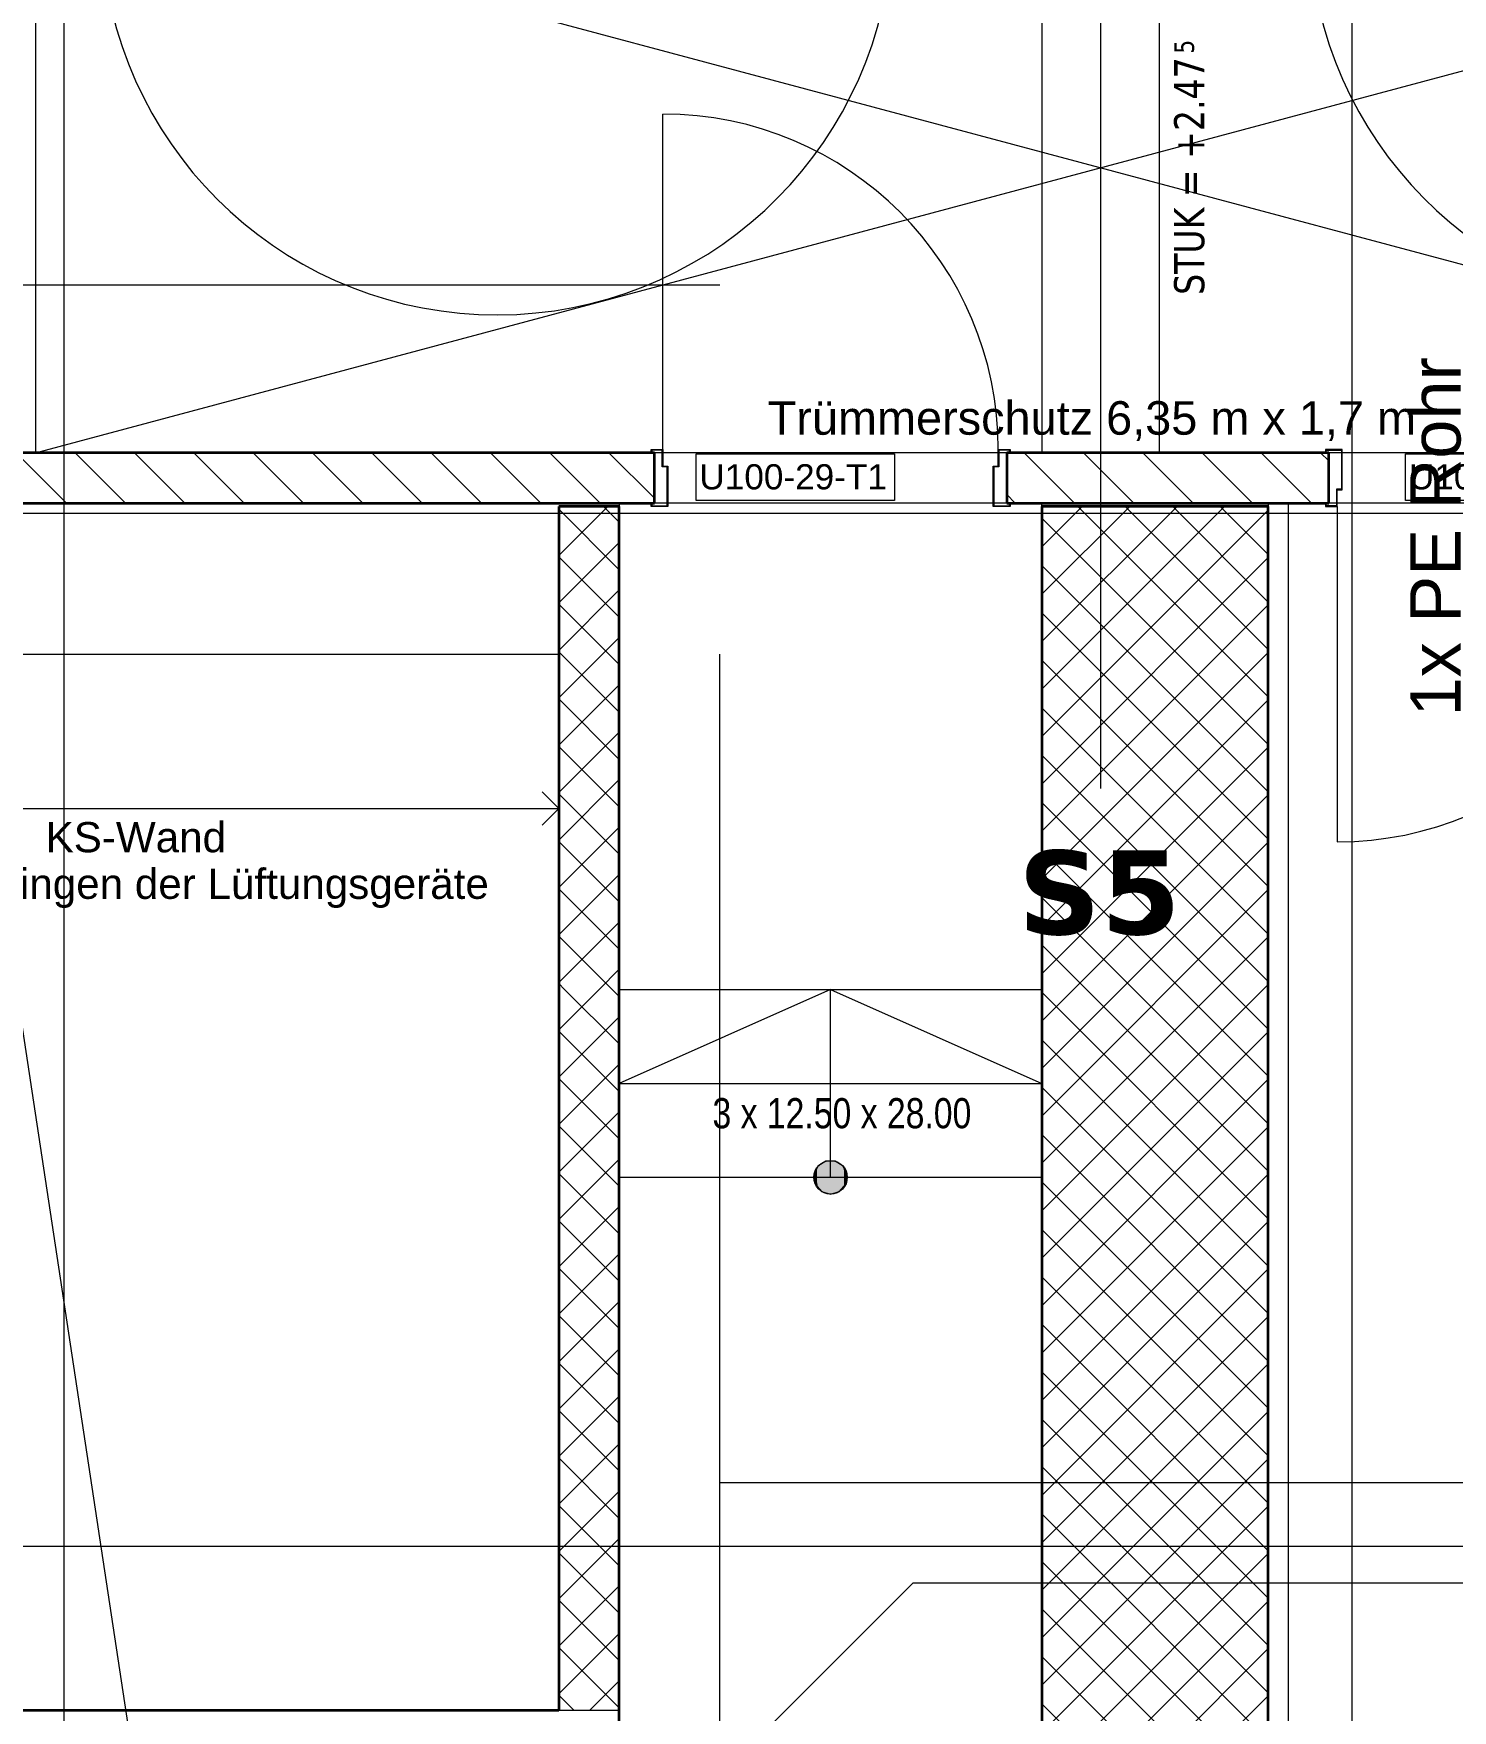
# Model space of a CAD drawing. Extents: x -982 to 937, y -179 to 616.
# Drawn here: x -588.5 to -503.9, y 151 to 251 of the extents above; entities that cross this region are included whole.
import ezdxf
from ezdxf.lldxf.tags import DXFTag

# ---------------------------------------------------------------- set-up
doc = ezdxf.new("R2010")
doc.units = 0
doc.layers.get('0').update_dxf_attribs({"lineweight": 13})
for name, color, linetype, lineweight in [('A-____-NOTE-TEXT', 7, 'Continuous', 9), ('A-DETL-____-HDLN', 7, '_Verdeckte Linien_', 9), ('A-DETL-GENF-HDLN', 7, '_Verdeckte Linien_', 9), ('A-DOOR-____-HDLN', 7, '_Verdeckte Linien_', 9), ('A-DOOR-____-IDEN', 7, 'Continuous', 5), ('A-DOOR-____-OTLN', 7, 'Continuous', 9), ('A-DOOR-FRAM-MCUT', 7, 'Continuous', 9), ('A-DOOR-OPNG-OTLN', 7, 'Continuous', 9), ('A-FLOR-____-OTLN', 7, 'Continuous', 9), ('A-WALL-____-MCUT', 7, 'Continuous', 35), ('A-WALL-____-PATT', 7, 'Continuous', 35), ('S-GRID-____-OTLN', 7, 'Continuous', 5), ('S-STRS-____-IDEN', 7, 'Continuous', 9), ('S-STRS-____-OTLN', 7, 'Continuous', 9), ('Text', 7, 'Continuous', 5)]:
    doc.layers.add(name, color=color, linetype=linetype, lineweight=lineweight)
for name, color, linetype, lineweight, true_color in [('A-DETL-____-OTLN', 5, 'Continuous', 9, 0x0000ff), ('EL01_WAN_Röhre Boden Typ', 1, 'Continuous', 13, 0xff0000), ('S-GRID-____-IDEN', 7, 'Continuous', 9, 0x5555aa)]:
    doc.layers.add(name, color=color, linetype=linetype, lineweight=lineweight, true_color=true_color)
doc.styles.get("Standard").update_dxf_attribs({"font": 'arial.ttf'})
tags = doc.linetypes.add('_Rasterlinie_', pattern=[0.375, 0.2, -0.05, 0.075, -0.05]).pattern_tags.tags
tags[10:11] = [DXFTag(74, 4), DXFTag(75, 0), DXFTag(340, '0'), DXFTag(46, 1.0), DXFTag(50, 0.0), DXFTag(44, 0.0), DXFTag(45, 0.0)]
tags[8:9] = [DXFTag(74, 4), DXFTag(75, 0), DXFTag(340, '0'), DXFTag(46, 1.0), DXFTag(50, 0.0), DXFTag(44, 0.0), DXFTag(45, 0.0)]
tags[6:7] = [DXFTag(74, 4), DXFTag(75, 0), DXFTag(340, '0'), DXFTag(46, 1.0), DXFTag(50, 0.0), DXFTag(44, 0.0), DXFTag(45, 0.0)]
tags[4:5] = [DXFTag(74, 4), DXFTag(75, 0), DXFTag(340, '0'), DXFTag(46, 1.0), DXFTag(50, 0.0), DXFTag(44, 0.0), DXFTag(45, 0.0)]
tags = doc.linetypes.add('_Strichliert - Fein_', pattern=[0.15, 0.1, -0.05]).pattern_tags.tags
tags[6:7] = [DXFTag(74, 4), DXFTag(75, 0), DXFTag(340, '0'), DXFTag(46, 1.0), DXFTag(50, 0.0), DXFTag(44, 0.0), DXFTag(45, 0.0)]
tags[4:5] = [DXFTag(74, 4), DXFTag(75, 0), DXFTag(340, '0'), DXFTag(46, 1.0), DXFTag(50, 0.0), DXFTag(44, 0.0), DXFTag(45, 0.0)]
tags = doc.linetypes.add('_Verdeckte Linien_', pattern=[0.15, 0.1, -0.05]).pattern_tags.tags
tags[6:7] = [DXFTag(74, 4), DXFTag(75, 0), DXFTag(340, '0'), DXFTag(46, 1.0), DXFTag(50, 0.0), DXFTag(44, 0.0), DXFTag(45, 0.0)]
tags[4:5] = [DXFTag(74, 4), DXFTag(75, 0), DXFTag(340, '0'), DXFTag(46, 1.0), DXFTag(50, 0.0), DXFTag(44, 0.0), DXFTag(45, 0.0)]
tags = doc.linetypes.add('Grundrissdarstellung Sturz', pattern=[0.25, 0.15, -0.05, 0, -0.05]).pattern_tags.tags
tags[10:11] = [DXFTag(74, 4), DXFTag(75, 0), DXFTag(340, '0'), DXFTag(46, 1.0), DXFTag(50, 0.0), DXFTag(44, 0.0), DXFTag(45, 0.0)]
tags[8:9] = [DXFTag(74, 4), DXFTag(75, 0), DXFTag(340, '0'), DXFTag(46, 1.0), DXFTag(50, 0.0), DXFTag(44, 0.0), DXFTag(45, 0.0)]
tags[6:7] = [DXFTag(74, 4), DXFTag(75, 0), DXFTag(340, '0'), DXFTag(46, 1.0), DXFTag(50, 0.0), DXFTag(44, 0.0), DXFTag(45, 0.0)]
tags[4:5] = [DXFTag(74, 4), DXFTag(75, 0), DXFTag(340, '0'), DXFTag(46, 1.0), DXFTag(50, 0.0), DXFTag(44, 0.0), DXFTag(45, 0.0)]

# ---------------------------------------------------------------- blocks, each defined once
blk = doc.blocks.new('Referenz-A0UJ2GQRXE', base_point=(-954.02, -167.52))
at = {"layer": 'A-DETL-____-HDLN', "color": 0, "linetype": '_Verdeckte Linien_', "ltscale": 0.13}
for p, q in [((-547.56, 235.99), (-711.96, 235.99)), ((-547.56, -37.41), (-547.56, 213.99)), ((-547.56, 164.59), (-351.26, 164.59)), ((-551.46, 143.19), (-536.06, 158.59)), ((-351.26, 158.59), (-536.06, 158.59))]:
    blk.add_line(p, q, dxfattribs=at)
at = {"layer": 'A-DETL-____-OTLN', "color": 0, "linetype": '_Strichliert - Fein_', "ltscale": 0.13}
blk.add_line((-513.66, 59.59), (-513.66, 222.99), dxfattribs=at)
at = {"layer": 'A-DETL-____-OTLN', "color": 0, "linetype": 'Continuous', "ltscale": 0.13}
for p, q in [((-557.16, 203.78), (-557.16, 206.78)), ((-557.16, 204.78), (-558.15, 205.77)), ((-613.16, 204.78), (-557.16, 204.78)), ((-557.16, 204.78), (-558.15, 203.79))]:
    blk.add_line(p, q, dxfattribs=at)
at = {"layer": 'A-DETL-GENF-HDLN', "color": 0, "linetype": '_Verdeckte Linien_', "ltscale": 0.13}
for p, q in [((-588.36, 259.99), (-588.36, 225.99)), ((-588.36, 225.99), (-461.36, 259.99)), ((-588.36, 259.99), (-461.36, 225.99)), ((-461.36, 225.99), (-588.36, 225.99)), ((-593.91, 222.99), (-567.36, 48.12))]:
    blk.add_line(p, q, dxfattribs=at)
at = {"layer": 'A-DOOR-____-HDLN', "color": 0, "linetype": '_Verdeckte Linien_', "ltscale": 0.13}
for centre, major_axis in [((-560.86, 257.8), (-23.49, -2.11)), ((-488.86, 257.8), (-23.5, -2))]:
    blk.add_ellipse(centre, major_axis=major_axis, ratio=1, start_param=0, end_param=2.96706, dxfattribs=at)
at = {"layer": 'A-DOOR-____-IDEN', "color": 0, "linetype": 'Continuous', "ltscale": 0.13}
for p, q in [((-548.98, 225.93), (-537.14, 225.93)), ((-548.98, 223.15), (-548.98, 225.93)), ((-537.14, 225.93), (-537.14, 223.15)), ((-506.68, 225.93), (-494.84, 225.93)), ((-506.68, 223.15), (-506.68, 225.93)), ((-537.14, 223.15), (-548.98, 223.15)), ((-494.84, 223.15), (-506.68, 223.15))]:
    blk.add_line(p, q, dxfattribs=at)
at = {"layer": 'A-DOOR-____-OTLN', "color": 0, "linetype": 'Grundrissdarstellung Sturz', "ltscale": 0.13}
for p, q in [((-528.36, 259.99), (-528.36, 225.99)), ((-521.36, 259.99), (-521.36, 225.99)), ((-530.46, 225.99), (-551.46, 225.99)), ((-490.26, 225.99), (-511.26, 225.99)), ((-530.46, 222.99), (-551.46, 222.99)), ((-490.26, 222.99), (-511.26, 222.99))]:
    blk.add_line(p, q, dxfattribs=at)
at = {"layer": 'A-DOOR-FRAM-MCUT', "color": 0, "linetype": 'Continuous', "ltscale": 0.13}
for p, q in [((-551.66, 225.99), (-551.66, 226.19)), ((-551.66, 226.19), (-550.96, 226.19)), ((-551.62, 226.15), (-551.62, 225.99)), ((-551, 226.15), (-551.62, 226.15)), ((-551, 225.15), (-551, 226.15)), ((-550.96, 226.19), (-550.96, 225.19)), ((-530.96, 225.19), (-530.96, 226.19)), ((-530.96, 226.19), (-530.26, 226.19)), ((-530.92, 226.15), (-530.92, 225.15)), ((-530.3, 226.15), (-530.92, 226.15)), ((-530.3, 225.99), (-530.3, 226.15)), ((-530.26, 226.19), (-530.26, 225.99)), ((-510.46, 226.19), (-511.46, 226.19)), ((-511.46, 226.19), (-511.46, 225.99)), ((-511.42, 225.99), (-511.42, 226.15)), ((-511.42, 226.15), (-510.5, 226.15)), ((-510.5, 226.15), (-510.5, 223.83)), ((-510.46, 223.79), (-510.46, 226.19)), ((-551.62, 225.99), (-551.66, 225.99)), ((-550.7, 225.15), (-551, 225.15)), ((-550.96, 225.19), (-550.66, 225.19)), ((-550.7, 222.83), (-550.7, 225.15)), ((-550.66, 225.19), (-550.66, 222.79)), ((-531.26, 225.19), (-530.96, 225.19)), ((-531.26, 222.79), (-531.26, 225.19)), ((-531.22, 225.15), (-531.22, 222.83)), ((-530.92, 225.15), (-531.22, 225.15)), ((-530.26, 225.99), (-530.3, 225.99)), ((-511.46, 225.99), (-511.42, 225.99)), ((-510.5, 223.83), (-510.8, 223.83)), ((-510.8, 223.83), (-510.8, 222.83)), ((-510.76, 222.79), (-510.76, 223.79)), ((-510.76, 223.79), (-510.46, 223.79)), ((-551.66, 222.99), (-551.62, 222.99)), ((-551.66, 222.79), (-551.66, 222.99)), ((-550.66, 222.79), (-551.66, 222.79)), ((-551.62, 222.99), (-551.62, 222.83)), ((-551.62, 222.83), (-550.7, 222.83)), ((-530.26, 222.79), (-531.26, 222.79)), ((-531.22, 222.83), (-530.3, 222.83)), ((-530.3, 222.99), (-530.26, 222.99)), ((-530.3, 222.83), (-530.3, 222.99)), ((-530.26, 222.99), (-530.26, 222.79)), ((-511.42, 222.99), (-511.46, 222.99)), ((-511.46, 222.99), (-511.46, 222.79)), ((-511.46, 222.79), (-510.76, 222.79)), ((-511.42, 222.83), (-511.42, 222.99)), ((-510.8, 222.83), (-511.42, 222.83))]:
    blk.add_line(p, q, dxfattribs=at)
at = {"layer": 'A-DOOR-OPNG-OTLN', "color": 0, "linetype": 'Continuous', "ltscale": 0.13}
for p, q in [((-550.96, 226.19), (-550.96, 246.19)), ((-510.76, 222.79), (-510.76, 202.79))]:
    blk.add_line(p, q, dxfattribs=at)
for centre, major_axis in [((-550.96, 226.19), (20, 0)), ((-510.76, 222.79), (0, -20))]:
    blk.add_ellipse(centre, major_axis=major_axis, ratio=1, start_param=0, end_param=1.570796, dxfattribs=at)
at = {"layer": 'A-FLOR-____-OTLN', "color": 0, "linetype": 'Continuous', "ltscale": 0.13}
for p, q in [((-553.56, 222.99), (-553.56, 222.79)), ((-528.36, 222.79), (-528.36, 222.99)), ((-514.86, 222.99), (-514.86, 222.79)), ((-613.16, 213.99), (-557.16, 213.99)), ((-553.56, 193.99), (-528.36, 193.99))]:
    blk.add_line(p, q, dxfattribs=at)
at = {"layer": 'A-WALL-____-MCUT', "color": 0, "linetype": 'Continuous', "ltscale": 0.35}
for p, q in [((-551.46, 225.99), (-613.16, 225.99)), ((-551.46, 222.99), (-551.46, 225.99)), ((-511.26, 225.99), (-530.46, 225.99)), ((-530.46, 225.99), (-530.46, 222.99)), ((-511.26, 222.99), (-511.26, 225.99)), ((-613.16, 222.99), (-551.46, 222.99)), ((-557.16, 222.79), (-557.16, 150.99)), ((-553.56, 222.79), (-557.16, 222.79)), ((-553.56, 147.39), (-553.56, 222.79)), ((-530.46, 222.99), (-511.26, 222.99)), ((-528.36, 222.79), (-528.36, -146.51)), ((-514.86, 222.79), (-528.36, 222.79)), ((-514.86, 59.59), (-514.86, 222.79)), ((-557.16, 150.99), (-624.26, 150.99))]:
    blk.add_line(p, q, dxfattribs=at)
at = {"layer": 'A-WALL-____-MCUT', "color": 0, "linetype": 'Continuous', "lineweight": 9, "ltscale": 0.13}
blk.add_line((-553.56, 150.99), (-557.16, 150.99), dxfattribs=at)
at = {"layer": 'A-WALL-____-PATT', "color": 0, "linetype": 'Continuous', "lineweight": 9, "ltscale": 0.13}
for p, q in [((-589.52, 225.99), (-586.52, 222.99)), ((-585.99, 225.99), (-582.99, 222.99)), ((-582.45, 225.99), (-579.45, 222.99)), ((-578.92, 225.99), (-575.92, 222.99)), ((-575.38, 225.99), (-572.38, 222.99)), ((-571.85, 225.99), (-568.85, 222.99)), ((-568.31, 225.99), (-565.31, 222.99)), ((-564.77, 225.99), (-561.77, 222.99)), ((-561.24, 225.99), (-558.24, 222.99)), ((-557.7, 225.99), (-554.7, 222.99)), ((-554.17, 225.99), (-551.46, 223.28)), ((-529.42, 225.99), (-526.42, 222.99)), ((-525.88, 225.99), (-522.88, 222.99)), ((-522.35, 225.99), (-519.35, 222.99)), ((-518.81, 225.99), (-515.81, 222.99)), ((-515.28, 225.99), (-512.28, 222.99)), ((-511.74, 225.99), (-511.26, 225.51)), ((-530.46, 223.5), (-529.95, 222.99)), ((-557.16, 222.7), (-557.06, 222.79)), ((-557.16, 219.87), (-554.24, 222.79)), ((-553.56, 219.02), (-557.16, 222.62)), ((-553.56, 221.85), (-554.5, 222.79)), ((-528.36, 220.39), (-525.95, 222.79)), ((-528.36, 217.56), (-523.12, 222.79)), ((-528.36, 214.73), (-520.29, 222.79)), ((-528.36, 211.9), (-517.47, 222.79)), ((-528.36, 209.07), (-514.86, 222.57)), ((-514.86, 208.6), (-528.36, 222.1)), ((-514.86, 211.43), (-526.22, 222.79)), ((-514.86, 214.26), (-523.39, 222.79)), ((-514.86, 217.09), (-520.56, 222.79)), ((-514.86, 219.92), (-517.73, 222.79)), ((-514.86, 222.75), (-514.91, 222.79)), ((-557.16, 217.04), (-553.56, 220.64)), ((-553.56, 216.19), (-557.16, 219.79)), ((-528.36, 206.24), (-514.86, 219.74)), ((-514.86, 205.78), (-528.36, 219.28)), ((-557.16, 214.21), (-553.56, 217.81)), ((-553.56, 213.36), (-557.16, 216.96)), ((-528.36, 203.42), (-514.86, 216.92)), ((-514.86, 202.95), (-528.36, 216.45)), ((-557.16, 211.38), (-553.56, 214.98)), ((-553.56, 210.53), (-557.16, 214.13)), ((-528.36, 200.59), (-514.86, 214.09)), ((-514.86, 200.12), (-528.36, 213.62)), ((-557.16, 208.56), (-553.56, 212.16)), ((-553.56, 207.71), (-557.16, 211.31)), ((-528.36, 197.76), (-514.86, 211.26)), ((-514.86, 197.29), (-528.36, 210.79)), ((-557.16, 205.73), (-553.56, 209.33)), ((-553.56, 204.88), (-557.16, 208.48)), ((-528.36, 194.93), (-514.86, 208.43)), ((-514.86, 194.46), (-528.36, 207.96)), ((-557.16, 202.9), (-553.56, 206.5)), ((-553.56, 202.05), (-557.16, 205.65)), ((-528.36, 192.1), (-514.86, 205.6)), ((-514.86, 191.63), (-528.36, 205.13)), ((-557.16, 200.07), (-553.56, 203.67)), ((-553.56, 199.22), (-557.16, 202.82)), ((-528.36, 189.27), (-514.86, 202.77)), ((-514.86, 188.81), (-528.36, 202.31)), ((-557.16, 197.24), (-553.56, 200.84)), ((-553.56, 196.39), (-557.16, 199.99)), ((-528.36, 186.44), (-514.86, 199.94)), ((-514.86, 185.98), (-528.36, 199.48)), ((-557.16, 194.41), (-553.56, 198.01)), ((-553.99, 193.99), (-557.16, 197.16)), ((-528.36, 183.62), (-514.86, 197.12)), ((-514.86, 183.15), (-528.36, 196.65)), ((-554.75, 193.99), (-553.56, 195.19)), ((-556.82, 193.99), (-557.16, 194.34)), ((-528.36, 180.79), (-514.86, 194.29)), ((-557.16, 191.59), (-554.75, 193.99)), ((-553.56, 190.74), (-556.82, 193.99)), ((-553.56, 193.56), (-553.99, 193.99)), ((-514.86, 180.32), (-528.36, 193.82)), ((-557.16, 188.76), (-553.56, 192.36)), ((-553.56, 187.91), (-557.16, 191.51)), ((-528.36, 177.96), (-514.86, 191.46)), ((-514.86, 177.49), (-528.36, 190.99)), ((-557.16, 185.93), (-553.56, 189.53)), ((-553.56, 185.08), (-557.16, 188.68)), ((-528.36, 175.13), (-514.86, 188.63)), ((-514.86, 174.66), (-528.36, 188.16)), ((-557.16, 183.1), (-553.56, 186.7)), ((-553.56, 182.25), (-557.16, 185.85)), ((-528.36, 172.3), (-514.86, 185.8)), ((-514.86, 171.83), (-528.36, 185.33)), ((-557.16, 180.27), (-553.56, 183.87)), ((-553.56, 179.42), (-557.16, 183.02)), ((-528.36, 169.47), (-514.86, 182.97)), ((-514.86, 169.01), (-528.36, 182.51)), ((-557.16, 177.44), (-553.56, 181.04)), ((-553.56, 176.59), (-557.16, 180.19)), ((-528.36, 166.65), (-514.86, 180.15)), ((-514.86, 166.18), (-528.36, 179.68)), ((-557.16, 174.62), (-553.56, 178.22)), ((-553.56, 173.77), (-557.16, 177.37)), ((-528.36, 163.82), (-514.86, 177.32)), ((-514.86, 163.35), (-528.36, 176.85)), ((-557.16, 171.79), (-553.56, 175.39)), ((-553.56, 170.94), (-557.16, 174.54)), ((-528.36, 160.99), (-514.86, 174.49)), ((-514.86, 160.52), (-528.36, 174.02)), ((-557.16, 168.96), (-553.56, 172.56)), ((-553.56, 168.11), (-557.16, 171.71)), ((-528.36, 158.16), (-514.86, 171.66)), ((-514.86, 157.69), (-528.36, 171.19)), ((-557.16, 166.13), (-553.56, 169.73)), ((-553.56, 165.28), (-557.16, 168.88)), ((-528.36, 155.33), (-514.86, 168.83)), ((-514.86, 154.86), (-528.36, 168.36)), ((-557.16, 163.3), (-553.56, 166.9)), ((-553.56, 162.45), (-557.16, 166.05)), ((-528.36, 152.5), (-514.86, 166)), ((-514.86, 152.04), (-528.36, 165.54)), ((-557.16, 160.47), (-553.56, 164.07)), ((-553.56, 159.62), (-557.16, 163.22)), ((-528.36, 149.68), (-514.86, 163.18)), ((-514.86, 149.21), (-528.36, 162.71)), ((-557.16, 157.64), (-553.56, 161.24)), ((-553.56, 156.79), (-557.16, 160.39)), ((-528.36, 146.85), (-514.86, 160.35)), ((-514.86, 146.38), (-528.36, 159.88)), ((-557.16, 154.82), (-553.56, 158.42)), ((-553.56, 153.97), (-557.16, 157.57)), ((-528.36, 144.02), (-514.86, 157.52)), ((-514.86, 143.55), (-528.36, 157.05)), ((-557.16, 151.99), (-553.56, 155.59)), ((-553.56, 151.14), (-557.16, 154.74)), ((-528.36, 141.19), (-514.86, 154.69)), ((-514.86, 140.72), (-528.36, 154.22)), ((-555.33, 150.99), (-553.56, 152.76)), ((-556.24, 150.99), (-557.16, 151.91)), ((-528.36, 138.36), (-514.86, 151.86)), ((-514.86, 137.89), (-528.36, 151.39))]:
    blk.add_line(p, q, dxfattribs=at)
at = {"layer": 'S-GRID-____-OTLN', "color": 0, "linetype": '_Rasterlinie_', "ltscale": 0.13}
for p, q in [((-524.86, 606.16), (-524.86, 205.98)), ((-586.66, -167.52), (-586.66, 592.59)), ((-509.86, -167.52), (-509.86, 592.59)), ((-938.86, 222.39), (306.33, 222.39)), ((-948.54, 160.79), (290.33, 160.79))]:
    blk.add_line(p, q, dxfattribs=at)
at = {"layer": 'S-STRS-____-OTLN', "color": 0, "linetype": 'Continuous', "ltscale": 0.13}
for p, q in [((-553.56, 193.99), (-528.36, 193.99)), ((-540.96, 193.99), (-553.56, 188.39)), ((-540.96, 188.39), (-540.96, 193.99)), ((-540.96, 193.99), (-528.36, 188.39)), ((-553.56, 188.39), (-528.36, 188.39)), ((-540.96, 182.79), (-540.96, 188.39)), ((-541.71, 183.45), (-541.95, 182.94)), ((-541.24, 183.75), (-541.71, 183.45)), ((-540.68, 183.75), (-541.24, 183.75)), ((-540.2, 183.45), (-540.68, 183.75)), ((-539.97, 182.94), (-540.2, 183.45)), ((-553.56, 182.79), (-528.36, 182.79)), ((-541.95, 182.94), (-541.87, 182.38)), ((-541.87, 182.38), (-541.5, 181.95)), ((-540.42, 181.95), (-540.05, 182.38)), ((-540.05, 182.38), (-539.97, 182.94)), ((-541.5, 181.95), (-540.96, 181.79)), ((-540.96, 181.79), (-540.42, 181.95))]:
    blk.add_line(p, q, dxfattribs=at)
at = {"layer": 'S-STRS-____-OTLN', "color": 0, "linetype": '_Verdeckte Linien_', "ltscale": 0.13}
for p, q in [((-553.56, 188.39), (-528.36, 188.39)), ((-553.56, 182.79), (-528.36, 182.79))]:
    blk.add_line(p, q, dxfattribs=at)
at = {"layer": 'S-STRS-____-OTLN', "color": 0, "linetype": 'Continuous', "ltscale": 0.13}
blk.add_circle((-540.96, 182.79), 1, dxfattribs=at)
for points in [[(-541.87, 182.38), (-541.95, 182.94), (-541.87, 183.11)], [(-541.91, 182.48), (-541.95, 182.95), (-541.91, 183.1)], [(-541.85, 182.34), (-541.91, 183.1), (-541.85, 183.25)], [(-541.91, 182.48), (-541.91, 183.1), (-541.85, 182.34)], [(-541.71, 182.2), (-541.87, 183.11), (-541.71, 183.45)], [(-541.87, 182.38), (-541.87, 183.11), (-541.71, 182.2)], [(-541.77, 182.21), (-541.85, 183.25), (-541.77, 183.38)], [(-541.85, 182.34), (-541.85, 183.25), (-541.77, 182.21)], [(-541.67, 182.09), (-541.77, 183.38), (-541.67, 183.5)], [(-541.77, 182.21), (-541.77, 183.38), (-541.67, 182.09)], [(-541.5, 181.95), (-541.71, 183.45), (-541.5, 183.59)], [(-541.71, 182.2), (-541.71, 183.45), (-541.5, 181.95)], [(-541.55, 181.98), (-541.67, 183.5), (-541.55, 183.6)], [(-541.67, 182.09), (-541.67, 183.5), (-541.55, 181.98)], [(-541.41, 181.9), (-541.55, 183.6), (-541.41, 183.68)], [(-541.55, 181.98), (-541.55, 183.6), (-541.41, 181.9)], [(-541.24, 181.88), (-541.5, 183.59), (-541.24, 183.75)], [(-541.5, 181.95), (-541.5, 183.59), (-541.24, 181.88)], [(-541.27, 181.84), (-541.41, 183.68), (-541.27, 183.74)], [(-541.41, 181.9), (-541.41, 183.68), (-541.27, 181.84)], [(-541.12, 181.81), (-541.27, 183.74), (-541.12, 183.78)], [(-541.27, 181.84), (-541.27, 183.74), (-541.12, 181.81)], [(-541.24, 181.88), (-541.24, 183.75), (-540.96, 181.79)], [(-540.96, 181.79), (-541.24, 183.75), (-540.96, 183.75)], [(-540.96, 181.79), (-541.12, 183.78), (-540.96, 183.79)], [(-541.12, 181.81), (-541.12, 183.78), (-540.96, 181.79)], [(-540.96, 181.79), (-540.96, 183.79), (-540.8, 181.81)], [(-540.8, 181.81), (-540.96, 183.79), (-540.8, 183.78)], [(-540.96, 181.79), (-540.96, 183.75), (-540.68, 181.88)], [(-540.68, 181.88), (-540.96, 183.75), (-540.68, 183.75)], [(-540.8, 181.81), (-540.8, 183.78), (-540.65, 181.84)], [(-540.65, 181.84), (-540.8, 183.78), (-540.65, 183.74)], [(-540.68, 181.88), (-540.68, 183.75), (-540.42, 181.95)], [(-540.42, 181.95), (-540.68, 183.75), (-540.42, 183.59)], [(-540.65, 181.84), (-540.65, 183.74), (-540.5, 181.9)], [(-540.5, 181.9), (-540.65, 183.74), (-540.5, 183.68)], [(-540.5, 181.9), (-540.5, 183.68), (-540.37, 181.98)], [(-540.37, 181.98), (-540.5, 183.68), (-540.37, 183.6)], [(-540.42, 181.95), (-540.42, 183.59), (-540.2, 182.2)], [(-540.2, 182.2), (-540.42, 183.59), (-540.2, 183.45)], [(-540.37, 181.98), (-540.37, 183.6), (-540.25, 182.09)], [(-540.25, 182.09), (-540.37, 183.6), (-540.25, 183.5)], [(-540.25, 182.09), (-540.25, 183.5), (-540.15, 182.21)], [(-540.15, 182.21), (-540.25, 183.5), (-540.15, 183.38)], [(-540.2, 182.2), (-540.2, 183.45), (-540.05, 182.38)], [(-540.05, 182.38), (-540.2, 183.45), (-540.05, 183.11)], [(-540.15, 182.21), (-540.15, 183.38), (-540.07, 182.34)], [(-540.07, 182.34), (-540.15, 183.38), (-540.07, 183.25)], [(-540.07, 182.34), (-540.07, 183.25), (-540.01, 182.48)], [(-540.01, 182.48), (-540.07, 183.25), (-540.01, 183.1)], [(-540.05, 182.38), (-540.05, 183.11), (-539.97, 182.94)], [(-540.01, 182.48), (-540.01, 183.1), (-539.97, 182.64)], [(-539.97, 182.64), (-540.01, 183.1), (-539.97, 182.95)], [(-541.95, 182.64), (-541.96, 182.79), (-541.95, 182.95)], [(-541.95, 182.64), (-541.95, 182.95), (-541.91, 182.48)], [(-539.97, 182.64), (-539.97, 182.95), (-539.96, 182.79)]]:
    blk.add_solid(points, dxfattribs=at)
at = {"layer": 'A-____-NOTE-TEXT', "color": 0, "linetype": 'Continuous', "lineweight": 5, "ltscale": 0.13, "insert": (-544.71, 229.07), "char_height": 2, "attachment_point": 1}
blk.add_mtext('{\\fArial;Trümmerschutz 6,35 m x 1,7 m}', dxfattribs=at)
at = {"layer": 'A-DOOR-____-IDEN', "color": 0, "linetype": 'Continuous', "ltscale": 0.13, "attachment_point": 1, "rotation": 90}
for s, insert, char_height in [('{\\W0.8;\\fVerdana;5}', (-520.46, 249.8), 1.1699), ('{\\W0.8;\\fVerdana;STUK = +2.47}', (-520.48, 235.41), 1.8)]:
    blk.add_mtext(s, dxfattribs=dict(at, insert=insert, char_height=char_height))
at = {"layer": 'A-DOOR-____-IDEN', "color": 0, "linetype": 'Continuous', "ltscale": 0.13, "char_height": 1.5, "attachment_point": 1}
for s, insert in [('{\\fArial;U100-29-T1}', (-548.78, 225.31)), ('{\\fArial;U100-02-T2}', (-506.48, 225.31))]:
    blk.add_mtext(s, dxfattribs=dict(at, insert=insert))
at = {"layer": 'S-GRID-____-IDEN', "color": 0, "linetype": 'Continuous', "lineweight": 5, "ltscale": 0.13, "insert": (-529.79, 202.28), "char_height": 5, "attachment_point": 1}
blk.add_mtext('{\\fVerdana|b1|i0;S5}', dxfattribs=at)
at = {"layer": 'S-STRS-____-IDEN', "color": 0, "linetype": 'Continuous', "lineweight": 5, "ltscale": 0.13, "insert": (-548, 187.51), "char_height": 1.8, "attachment_point": 1}
blk.add_mtext('{\\W0.8;\\fArial;3 x 12.50 x 28.00}', dxfattribs=at)
at = {"layer": 'Text', "color": 0, "linetype": 'Continuous', "ltscale": 0.13, "char_height": 1.8, "attachment_point": 1}
for s, insert in [('{\\fArial;KS-Wand}', (-587.76, 203.97)), ('{\\fArial;nach Einbringen der Lüftungsgeräte}', (-601.31, 201.19))]:
    blk.add_mtext(s, dxfattribs=dict(at, insert=insert))
blk = doc.blocks.new('Bauteilbeschriftung-A0UJ2H2HXE', base_point=(-506.4, 210.27))
at = {"color": 0, "lineweight": -2, "char_height": 3, "attachment_point": 1, "rotation": 90}
for s, insert in [('{\\fArial;1x PE Rohr}', (-506.4, 210.27)), ('{\\fArial;DN 200mm}', (-501.4, 210.27))]:
    blk.add_mtext(s, dxfattribs=dict(at, insert=insert))

msp = doc.modelspace()

# ---------------------------------------------------------------- block references
at = {"color": 9, "lineweight": 25, "ltscale": 0.25, "true_color": 0xc0c0c0}
msp.add_blockref('Referenz-A0UJ2GQRXE', (-954.02, -167.52), dxfattribs=at)
at = {"layer": 'EL01_WAN_Röhre Boden Typ', "color": 6, "linetype": 'Continuous', "ltscale": 1.3, "true_color": 0xff00ff}
msp.add_blockref('Bauteilbeschriftung-A0UJ2H2HXE', (-506.4, 210.27), dxfattribs=at)

doc.saveas('drawing.dxf')
